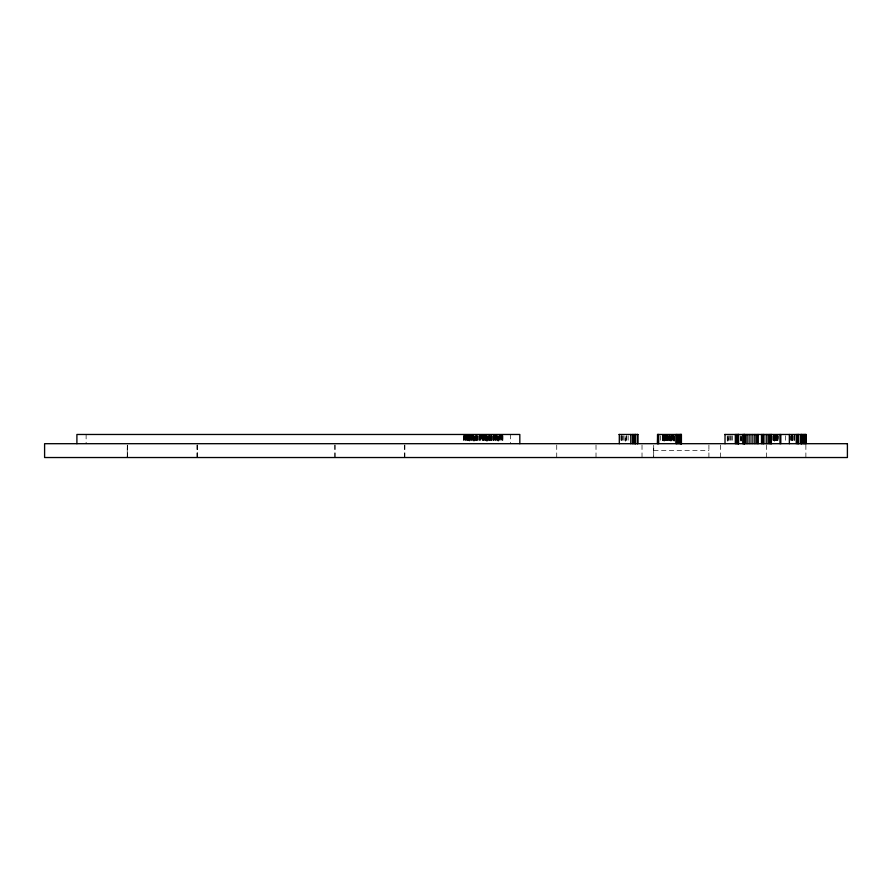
<?xml version="1.0" encoding="UTF-8"?>
<svg xmlns="http://www.w3.org/2000/svg" width="892" height="892" viewBox="0 0 892 892"><rect width="100%" height="100%" fill="white"/><g stroke="black" fill="none" stroke-linecap="round" stroke-linejoin="round"><path stroke-width="0.67" stroke-dasharray="4.46 3.34" d="M653.702 450.616L708.906 450.616M805.877 445.075L805.877 457.529M794.772 435.787L794.772 441.061M794.616 434.471L794.582 441.061M794.471 435.787L794.471 441.061M794.014 435.787L794.014 441.061M793.01 435.787L792.955 441.061M792.364 435.787L792.397 441.061M792.23 435.787L792.23 441.061M792.096 435.787L792.096 441.061M791.951 435.787L791.951 441.061M791.628 434.471L791.617 441.061M791.494 435.787L791.505 441.061M791.003 435.787L791.014 441.061M790.78 435.787L790.791 441.061M785.529 435.787L785.529 441.061M778.159 435.787L778.058 441.061L777.947 435.787M777.724 435.787L777.724 441.061M777.634 435.787L777.634 441.061M777.3 435.787L777.3 441.061M777.222 435.787L777.222 441.061M776.932 435.787L776.932 441.061M776.575 435.787L776.575 441.061M776.486 435.787L776.386 441.061M776.218 435.787L776.218 441.061M776.062 435.787L776.018 441.061M775.928 435.787L775.962 441.061M775.772 435.787L775.639 441.061L775.549 435.787M775.271 435.787L775.293 441.061M775.07 435.787L775.193 441.061M774.958 435.787L775.025 441.061M774.791 435.787L774.791 441.061M774.167 435.787L774.167 441.061M773.988 435.787L774.089 441.061M773.799 435.787L773.877 441.061M773.721 435.787L773.698 441.061M773.397 435.787L773.397 441.061M773.241 435.787L773.241 441.061M772.807 435.787L772.807 441.061M766.663 445.075L766.663 457.529M741.274 435.787L741.397 441.061M740.516 435.787L740.594 441.061M732.299 435.787L732.466 441.061M731.005 435.787L731.005 441.061M730.916 435.787L730.916 441.061M729.701 435.787L729.745 441.061M728.686 435.787L728.664 441.061M727.225 435.787L727.248 441.061M720.524 445.075L720.524 457.529M708.917 445.075L708.906 457.529M674.564 435.787L674.53 441.061M674.341 435.787L674.475 441.061M674.24 441.061L674.207 435.787L674.018 441.061M673.65 435.787L673.65 441.061M673.438 435.787L673.438 441.061M673.259 435.787L673.304 441.061M673.047 435.787L673.192 441.061M672.613 434.471L672.568 441.061M672.423 435.787L672.423 441.061M671.91 435.787L671.91 441.061L671.732 435.787M671.631 435.787L671.643 441.061M671.219 434.471L671.286 441.061M670.617 435.787L670.617 441.061M670.572 435.787L670.572 441.061M669.925 435.787L669.903 441.061M669.647 435.787L669.647 441.061M669.401 435.787L669.323 441.061M669.111 435.787L669.111 441.061M668.922 435.787L668.922 441.061M668.732 435.787L668.621 441.061M668.019 435.787L668.153 441.061M667.818 435.787L667.818 441.061M667.684 435.787L667.684 441.061M667.551 435.787L667.551 441.061M667.339 435.787L667.339 441.061M667.238 435.787L667.127 441.061M666.993 435.787L667.004 441.061M666.614 435.787L666.681 441.061M666.38 435.787L666.38 441.061L666.257 435.787M666.034 435.787L666.034 441.061M665.867 435.787L665.889 441.061M665.622 435.787L665.61 441.061M665.443 434.471L665.443 441.061M665.276 435.787L665.365 441.061M665.064 435.787L665.109 441.061M664.941 434.471L665.019 441.061M664.718 435.787L664.718 441.061M664.529 435.787L664.484 441.061M664.406 435.787L664.406 441.061M663.67 435.787L663.548 441.061L663.436 435.787M663.269 435.787L663.28 441.061M663.057 435.787L663.169 441.061M662.867 434.471L662.946 441.061M662.689 435.787L662.789 441.061M662.566 435.787L662.555 441.061M662.299 435.787L662.299 441.061M660.626 435.787L660.626 441.061M653.702 457.529L653.702 445.075L653.691 456.147M642.017 445.075L642.017 457.529M628.158 435.787L628.158 441.061M626.753 435.787L626.753 441.061M626.597 435.787L626.597 441.061M623.999 435.787L624.032 441.061M622.973 435.787L622.962 441.061M622.137 435.787L622.125 441.061M621.534 435.787L621.534 441.061M621.178 435.787L621.178 441.061M621.055 435.787L621.055 441.061M596.012 445.075L596.012 457.529M556.731 445.075L556.731 457.529M510.592 434.471L510.592 443.692M502.898 435.787L502.898 441.061M502.742 434.471L502.742 441.061M502.575 435.787L502.575 441.061M502.274 435.787L502.274 441.061M501.873 434.471L501.873 441.061M501.728 434.471L501.728 441.061M501.505 435.787L501.616 441.061M501.137 434.471L501.137 441.061M500.602 434.471L500.602 441.061M500.423 435.787L500.423 441.061L500.234 435.787M500.1 434.471L500.1 441.061M499.475 434.471L499.475 441.061M499.174 435.787L499.208 441.061M499.052 435.787L499.052 441.061M498.806 435.787L498.806 441.061M497.591 435.787L497.68 441.061M497.413 435.787L497.569 441.061M496.989 435.787L496.989 441.061M496.331 435.787L496.331 441.061M496.275 434.471L496.22 441.061M495.829 435.787L495.829 441.061M495.696 435.787L495.696 441.061M495.517 435.787L495.517 441.061M495.25 434.471L495.25 441.061M494.302 435.787L494.302 441.061M494.123 434.471L494.123 441.061M493.912 435.787L493.912 441.061M493.789 435.787L493.811 441.061M493.51 435.787L493.51 441.061M493.443 435.787L493.41 441.061M492.64 435.787L492.718 441.061M491.838 435.787L491.838 441.061M491.682 435.787L491.682 441.061M491.481 435.787L491.481 441.061L491.325 435.787M491.157 435.787L491.157 441.061M491.079 435.787L491.079 441.061M490.778 435.787L490.812 441.061M490.232 435.787L490.232 441.061M489.987 435.787L489.987 441.061M489.753 435.787L489.753 441.061M489.574 435.787L489.574 441.061M489.407 435.787L489.407 441.061M489.106 435.787L489.229 441.061M488.905 435.787L488.883 441.061M488.303 435.787L488.381 441.061M488.102 435.787L488.08 441.061M487.79 435.787L487.79 441.061M487.69 441.061L487.367 435.787M487.077 435.787L487.054 441.061M486.452 435.787L486.452 441.061M486.352 434.471L486.352 441.061M486.084 435.787L486.162 441.061M486.028 435.787L486.017 441.061M485.828 435.787L485.828 441.061M485.326 435.787L485.326 441.061L485.326 434.471M485.114 435.787L484.992 441.061M484.88 435.787L484.925 441.061M484.345 435.787L484.345 441.061M484.2 434.471L484.1 441.061M483.798 435.787L483.72 441.061M483.531 435.787L483.542 441.061M483.364 435.787L483.364 441.061M483.219 435.787L483.219 441.061M482.929 435.787L482.929 441.061M482.594 435.787L482.594 441.061M482.238 435.787L482.238 441.061M482.171 434.471L482.026 441.061M481.368 434.471L481.424 441.061M481.145 434.471L481.212 441.061M480.81 435.787L480.81 441.061M480.275 435.787L480.275 441.061M480.019 434.471L480.019 441.061M479.751 435.787L479.751 441.061M479.517 435.787L479.517 441.061M478.971 435.787L478.971 441.061M477.922 435.787L477.922 441.061M477.744 435.787L477.744 441.061M477.042 435.787L477.042 441.061M476.941 435.787L476.941 441.061M476.618 435.787L476.618 441.061M476.495 435.787L476.484 441.061M476.272 435.787L476.272 441.061M476.083 435.787L476.083 441.061M475.893 435.787L475.893 441.061M475.325 435.787L475.325 441.061M475.168 435.787L475.168 441.061M474.745 435.787L474.745 441.061M474.098 441.061L474.076 435.787L473.875 441.061M473.674 434.471L473.674 441.061M473.474 435.787L473.474 441.061M473.217 435.787L473.206 441.061M472.626 435.787L472.626 441.061M472.448 435.787L472.448 441.061M472.158 434.471L472.158 441.061M471.768 434.471L471.801 441.061M471.745 435.787L471.623 441.061M471.489 435.787L471.511 441.061M471.366 434.471L471.366 441.061M471.143 434.471L471.143 441.061M471.009 435.787L471.009 441.061M470.686 435.787L470.798 441.061M470.274 435.787L470.106 441.061M470.017 434.471L470.017 441.061M469.75 435.787L469.816 441.061M469.326 435.787L469.326 441.061M468.936 435.787L468.936 441.061M468.612 435.787L468.657 441.061M468.478 435.787L468.478 441.061M468.356 435.787L468.356 441.061M468.122 435.787L468.122 441.061M467.921 435.787L467.91 441.061M467.787 435.787L467.787 441.061M467.609 435.787L467.564 441.061M467.486 435.787L467.486 441.061M467.174 435.787L467.23 441.061M466.449 435.787L466.449 441.061M466.26 434.471L466.338 441.061M466.115 435.787L466.182 441.061M465.981 435.787L465.825 441.061L465.791 435.787M465.613 435.787L465.613 441.061M465.245 434.471L465.245 441.061M464.933 435.787L465.067 441.061M464.654 434.471L464.654 441.061M464.275 435.787L464.197 441.061M464.119 434.471L464.119 441.061M463.773 435.787L463.673 441.061M463.494 435.787L463.494 441.061M404.901 445.075L404.89 457.529M404.656 445.075L404.656 457.529M335.091 445.075L335.091 457.529M334.812 445.075L334.846 457.529M197.299 445.075L197.299 457.529M197.244 445.075L197.199 457.529M197.043 445.075L197.043 457.529M127.456 445.075L127.456 457.529M86.123 434.471L86.123 443.692M774.524 441.061L774.524 435.787L774.457 441.061M741.062 441.061L741.062 435.787L741.007 441.061M727.85 441.061L727.85 435.787L727.839 441.061M670.985 441.061L670.985 435.787L670.918 441.061M664.127 441.061L664.183 435.787L664.094 441.061M625.292 441.061L625.292 435.787L625.203 441.061M498.16 441.061L498.16 435.787L498.115 441.061M486.831 441.061L486.865 435.787L486.809 441.061M469.549 441.061L469.549 434.471L469.526 441.061M127.255 457.529L127.3 445.075L127.199 457.529"/><path stroke-width="1.34" d="M618.992 434.471L637.869 434.471M724.705 434.471L806.223 434.471L806.223 443.692M805.721 434.471L805.721 443.692M805.197 434.471L805.197 443.692M804.439 434.471L804.439 443.692M803.436 434.471L803.436 443.692M802.242 434.471L802.242 443.692M801.495 434.471L801.495 443.692M801.317 434.471L801.317 443.692M800.771 434.471L800.771 443.692M798.697 434.471L798.741 443.692M798.206 434.471L798.206 443.692M797.515 434.471L797.515 443.692M796.255 434.471L796.255 443.692M789.353 434.471L789.353 443.692M780.812 434.471L780.812 443.692M779.987 434.471L779.987 443.692M771.346 434.471L771.346 443.692M771.123 434.471L771.123 443.692M770.454 434.471L770.454 443.692M769.395 434.471L769.395 443.692M768.023 434.471L768.023 443.692M766.239 434.471L766.239 443.692M763.931 434.471L763.931 443.692M763.34 434.471L763.34 443.692M762.693 434.471L762.693 443.692M761.5 434.471L761.5 443.692M758.278 434.471L758.278 443.692M757.286 434.471L757.286 443.692M755.925 434.471L755.925 443.692M754.186 434.471L754.186 443.692M752.09 434.471L752.09 443.692M749.916 434.471L749.916 443.692M747.875 434.471L747.875 443.692M746.113 434.471L746.113 443.692M744.809 434.471L744.809 443.692M744.263 434.471L744.329 443.692M744.173 434.471L744.129 443.692M743.995 434.471L743.95 443.692M743.727 434.471L743.727 443.692M742.746 434.471L742.746 443.692M738.531 434.471L738.531 443.692M738.42 434.471L738.398 443.692M738.23 434.471L738.23 443.692M737.606 434.471L737.606 443.692M736.97 434.471L736.97 443.692M736.212 434.471L736.212 443.692M735.32 434.471L735.32 443.692M725.018 434.471L725.018 443.692M681.421 443.692L681.421 434.471L657.504 434.471L657.504 443.692L657.772 434.471M681.254 434.471L681.265 443.692M681.109 434.471L681.109 443.692M680.964 434.471L680.964 443.692M680.551 434.471L680.551 443.692M679.849 434.471L679.849 443.692M678.845 434.471L678.845 443.692M677.675 434.471L677.675 443.692M676.437 434.471L676.437 443.692M676.08 434.471L676.08 443.692M658.686 434.471L658.686 443.692M658.017 434.471L658.017 443.692M637.724 434.471L637.724 443.692M637.635 434.471L637.635 443.692M635.695 434.471L635.684 443.692M635.372 434.471L635.372 443.692M634.747 434.471L634.747 443.692M633.744 434.471L633.744 443.692M632.517 434.471L632.517 443.692M630.778 434.471L630.778 443.692M619.304 434.471L619.304 443.692M519.824 443.692L519.824 434.471L76.902 434.471L76.902 443.692M847.4 443.692L44.6 443.692L44.6 457.529L847.4 457.529L847.4 443.692"/></g></svg>
